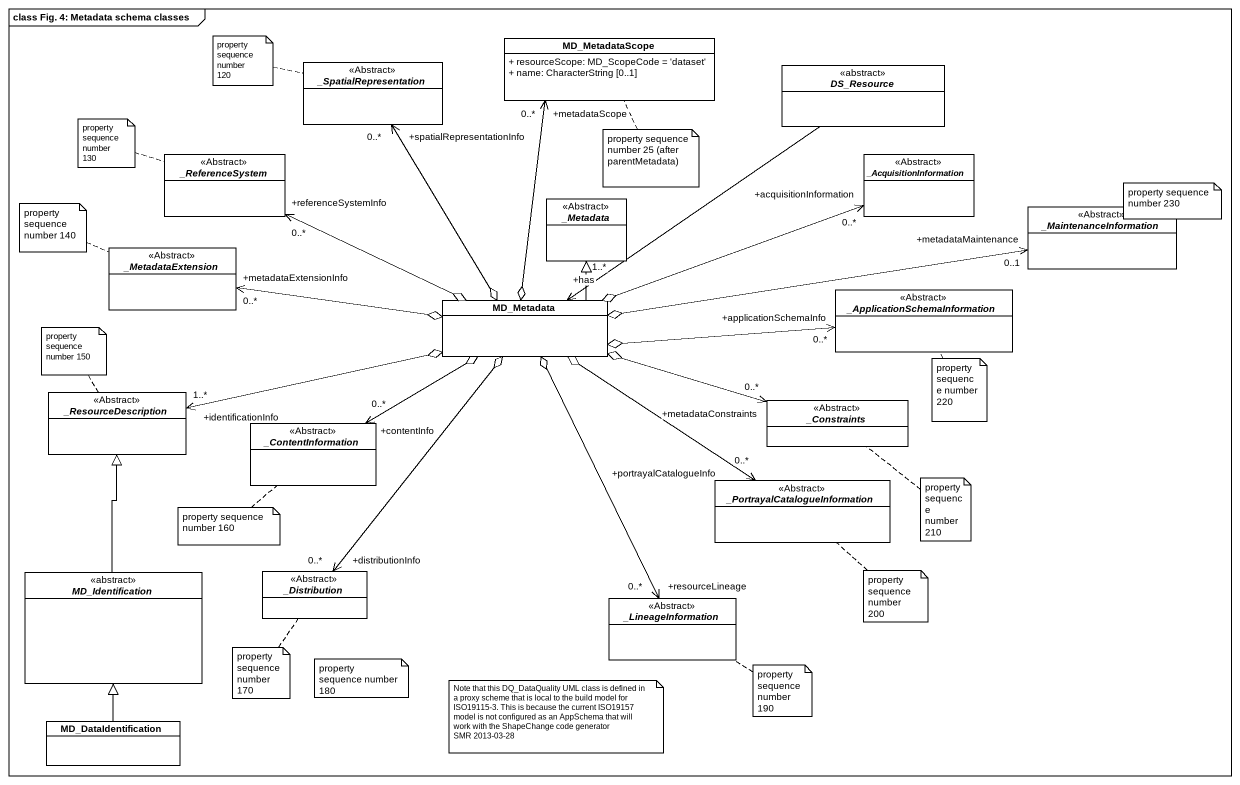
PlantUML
@startuml
mainframe class Fig. 4: Metadata schema classes
hide circle
hide empty members
skinparam classAttributeIconSize 0
class MD_MetadataScope {
  + resourceScope: MD_ScopeCode = 'dataset'
  + name: CharacterString [0..1]
}
abstract class "_SpatialRepresentation" as SpatialRepresentation <<Abstract>>
abstract class DS_Resource <<abstract>>
abstract class "_ReferenceSystem" as ReferenceSystem <<Abstract>>
abstract class "_AcquisitionInformation" as AcquisitionInformation <<Abstract>>
abstract class "_Metadata" as Metadata <<Abstract>>
abstract class "_MaintenanceInformation" as MaintenanceInformation <<Abstract>>
abstract class "_MetadataExtension" as MetadataExtension <<Abstract>>
class MD_Metadata
abstract class "_ApplicationSchemaInformation" as ApplicationSchemaInformation <<Abstract>>
abstract class "_ResourceDescription" as ResourceDescription <<Abstract>>
abstract class "_Constraints" as Constraints <<Abstract>>
abstract class "_ContentInformation" as ContentInformation <<Abstract>>
abstract class "_PortrayalCatalogueInformation" as PortrayalCatalogueInformatio <<Abstract>>
abstract class MD_Identification <<abstract>>
abstract class "_Distribution" as Distribution <<Abstract>>
abstract class "_LineageInformation" as LineageInformation <<Abstract>>
class MD_DataIdentification
DS_Resource --> "+has\n1..*" MD_Metadata
MD_Metadata o-up-> "+metadataScope\n0..*" MD_MetadataScope
MD_Metadata o-up-> "+spatialRepresentationInfo\n0..*" SpatialRepresentation
MD_Metadata o-left-> "+referenceSystemInfo\n0..*" ReferenceSystem
MD_Metadata o-right-> "+acquisitionInformation\n0..*" AcquisitionInformation
MD_Metadata -up-|> Metadata
MD_Metadata o-right-> "+metadataMaintenance\n0..1" MaintenanceInformation
MD_Metadata o-left-> "+metadataExtensionInfo\n0..*" MetadataExtension
MD_Metadata o-right-> "+applicationSchemaInfo\n0..*" ApplicationSchemaInformation
MD_Metadata o-left-> "+identificationInfo\n1..*" ResourceDescription
MD_Metadata o-right-> "+metadataConstraints\n0..*" Constraints
MD_Metadata o-left-> "+contentInfo\n0..*" ContentInformation
MD_Metadata o--> "+portrayalCatalogueInfo\n0..*" PortrayalCatalogueInformatio
MD_Metadata o--> "+distributionInfo\n0..*" Distribution
MD_Metadata o--> "+resourceLineage\n0..*" LineageInformation
MD_Identification -up-|> ResourceDescription
MD_DataIdentification -up-|> MD_Identification
note left of SpatialRepresentation : property sequence number 120
note left of ReferenceSystem : property sequence number 130
note bottom of MD_MetadataScope : property sequence number 25 (after parentMetadata)
note left of MetadataExtension : property sequence number 140
note right of MaintenanceInformation : property sequence number 230
note top of ResourceDescription : property sequence number 150
note bottom of ApplicationSchemaInformation : property sequence number 220
note bottom of Constraints : property sequence number 210
note bottom of ContentInformation : property sequence number 160
note bottom of PortrayalCatalogueInformatio : property sequence number 200
note bottom of Distribution : property sequence number 170
note as N12
  property sequence number 180
end note
note as N13
  Note that this DQ_DataQuality UML class is defined in a proxy scheme that is local to the build model for ISO19115-3. This is because the current ISO19157 model is not configured as an AppSchema that will work with the ShapeChange code generator
  SMR 2013-03-28
end note
note right of LineageInformation : property sequence number 190
@enduml
